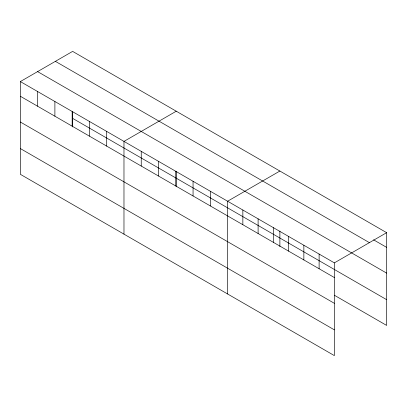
<?xml version="1.0" encoding="UTF-8"?>
<svg xmlns="http://www.w3.org/2000/svg" width="407" height="407" viewBox="0 0 407 407"><rect width="100%" height="100%" fill="white"/><g stroke="black" fill="none" stroke-linecap="round" stroke-linejoin="round"><path stroke-width="0.61" d="M20.35 81.573L334.366 262.866L334.366 355.616L20.35 174.318L20.35 81.573L72.634 51.384L386.65 232.682L386.65 325.427L334.356 295.238M176.262 111.213L123.977 141.397L123.977 234.147M279.884 171.042L227.599 201.226L227.599 293.976M334.366 262.866L386.65 232.682M373.575 239.82L386.65 247.37M55.383 61.345L369.398 242.643M37.602 71.612L386.65 273.128M72.634 118.376L386.65 299.669M20.35 96.261L334.366 277.554M20.35 122.019L334.366 303.317M20.35 148.56L334.366 329.853M319.113 254.06L319.113 268.747M303.861 245.253L303.861 259.946M288.609 236.447L288.609 251.139M279.884 231.079L279.884 246.617M273.356 227.645L273.356 242.333M258.104 218.839L258.104 233.526M242.852 210.032L242.852 224.72M210.327 191.254L210.327 205.942M193.06 181.283L193.06 195.971M176.262 171.25L176.262 186.788M175.788 171.311L175.788 185.999M158.516 161.34L158.516 176.028M141.244 151.368L141.244 166.056M106.705 131.425L106.705 146.118M89.433 121.454L89.433 136.147M72.634 111.421L72.634 126.959M72.161 111.487L72.161 126.175M54.894 101.516L54.894 116.204M37.622 91.544L37.622 106.232"/></g></svg>
